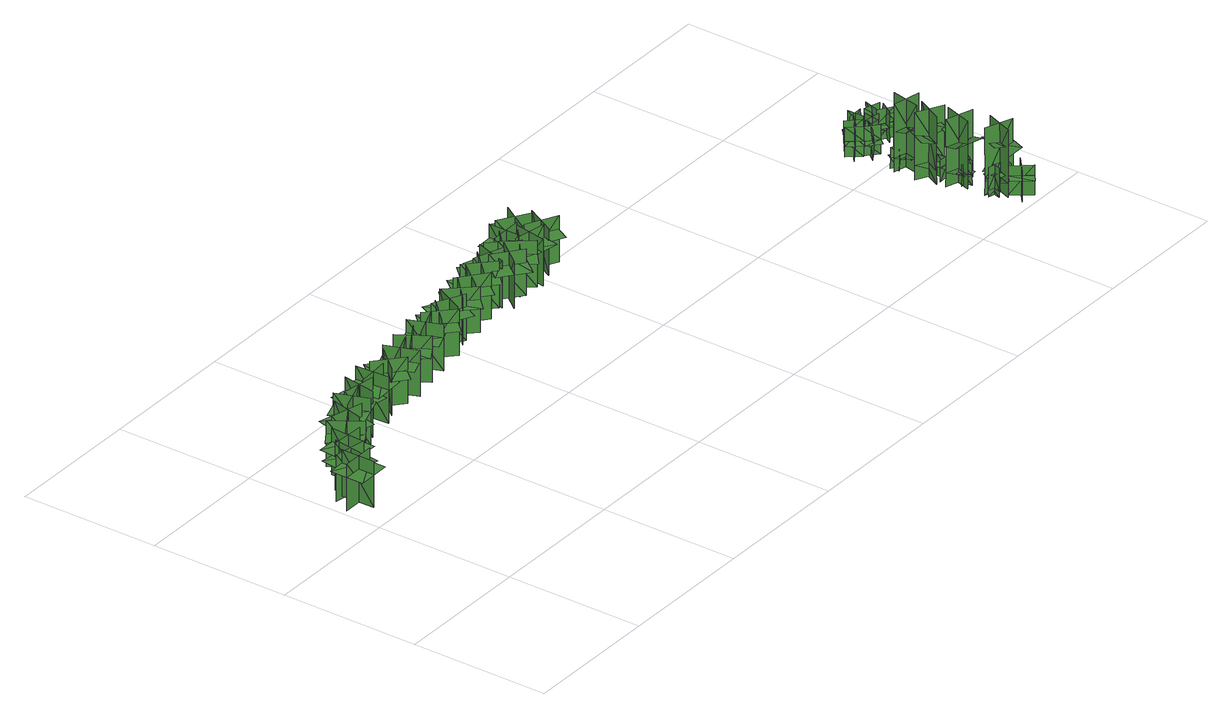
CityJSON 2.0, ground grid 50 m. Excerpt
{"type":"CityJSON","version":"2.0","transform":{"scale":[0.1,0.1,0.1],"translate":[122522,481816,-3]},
"CityObjects":{
"tree1":{"type":"SolitaryVegetationObject","geometry":[{"type":"MultiSurface","lod":"1","boundaries":[[[0,1,2]],[[0,2,3]],[[4,5,6]],[[4,6,7]],[[8,9,10]],[[8,10,11]],[[8,11,12]],[[8,12,13]]]}]},
"tree2":{"type":"SolitaryVegetationObject","geometry":[{"type":"MultiSurface","lod":"1","boundaries":[[[14,15,16]],[[14,16,17]],[[18,19,20]],[[18,20,21]],[[22,23,24]],[[22,24,25]],[[22,25,26]],[[22,26,27]]]}]},
"tree3":{"type":"SolitaryVegetationObject","geometry":[{"type":"MultiSurface","lod":"1","boundaries":[[[28,29,30]],[[28,30,31]],[[32,33,34]],[[32,34,35]],[[36,37,38]],[[36,38,39]],[[36,39,40]],[[36,40,41]]]}]},
"tree4":{"type":"SolitaryVegetationObject","geometry":[{"type":"MultiSurface","lod":"1","boundaries":[[[42,43,44]],[[42,44,45]],[[46,47,48]],[[46,48,49]],[[50,51,52]],[[50,52,53]],[[50,53,54]],[[50,54,55]]]}]},
"tree5":{"type":"SolitaryVegetationObject","geometry":[{"type":"MultiSurface","lod":"1","boundaries":[[[56,57,58]],[[56,58,59]],[[60,61,62]],[[60,62,63]],[[64,65,66]],[[64,66,67]],[[64,67,68]],[[64,68,69]]]}]},
"tree6":{"type":"SolitaryVegetationObject","geometry":[{"type":"MultiSurface","lod":"1","boundaries":[[[70,71,72]],[[70,72,73]],[[74,75,76]],[[74,76,77]],[[78,79,80]],[[78,80,81]],[[78,81,82]],[[78,82,83]]]}]},
"tree7":{"type":"SolitaryVegetationObject","geometry":[{"type":"MultiSurface","lod":"1","boundaries":[[[84,85,86]],[[84,86,87]],[[88,89,90]],[[88,90,91]],[[92,93,94]],[[92,94,95]],[[92,95,96]],[[92,96,97]]]}]},
"tree8":{"type":"SolitaryVegetationObject","geometry":[{"type":"MultiSurface","lod":"1","boundaries":[[[98,99,100]],[[98,100,101]],[[102,103,104]],[[102,104,105]],[[106,107,108]],[[106,108,109]],[[106,109,110]],[[106,110,111]]]}]},
"tree9":{"type":"SolitaryVegetationObject","geometry":[{"type":"MultiSurface","lod":"1","boundaries":[[[112,113,114]],[[112,114,115]],[[116,117,118]],[[116,118,119]],[[120,121,122]],[[120,122,123]],[[120,123,124]],[[120,124,125]]]}]},
"tree10":{"type":"SolitaryVegetationObject","geometry":[{"type":"MultiSurface","lod":"1","boundaries":[[[126,127,128]],[[126,128,129]],[[130,131,132]],[[130,132,133]],[[134,135,136]],[[134,136,137]],[[134,137,138]],[[134,138,139]]]}]},
"tree11":{"type":"SolitaryVegetationObject","geometry":[{"type":"MultiSurface","lod":"1","boundaries":[[[140,141,142]],[[140,142,143]],[[144,145,146]],[[144,146,147]],[[148,149,150]],[[148,150,151]],[[148,151,152]],[[148,152,153]]]}]},
"tree12":{"type":"SolitaryVegetationObject","geometry":[{"type":"MultiSurface","lod":"1","boundaries":[[[154,155,156]],[[154,156,157]],[[158,159,160]],[[158,160,161]],[[162,163,164]],[[162,164,165]],[[162,165,166]],[[162,166,167]]]}]},
"tree13":{"type":"SolitaryVegetationObject","geometry":[{"type":"MultiSurface","lod":"1","boundaries":[[[168,169,170]],[[168,170,171]],[[172,173,174]],[[172,174,175]],[[176,177,178]],[[176,178,179]],[[176,179,180]],[[176,180,181]]]}]},
"tree14":{"type":"SolitaryVegetationObject","geometry":[{"type":"MultiSurface","lod":"1","boundaries":[[[182,183,184]],[[182,184,185]],[[186,187,188]],[[186,188,189]],[[190,191,192]],[[190,192,193]],[[190,193,194]],[[190,194,195]]]}]},
"tree15":{"type":"SolitaryVegetationObject","geometry":[{"type":"MultiSurface","lod":"1","boundaries":[[[196,197,198]],[[196,198,199]],[[200,201,202]],[[200,202,203]],[[204,205,206]],[[204,206,207]],[[204,207,208]],[[204,208,209]]]}]},
"tree16":{"type":"SolitaryVegetationObject","geometry":[{"type":"MultiSurface","lod":"1","boundaries":[[[210,211,212]],[[210,212,213]],[[214,215,216]],[[214,216,217]],[[218,219,220]],[[218,220,221]],[[218,221,222]],[[218,222,223]]]}]},
"tree17":{"type":"SolitaryVegetationObject","geometry":[{"type":"MultiSurface","lod":"1","boundaries":[[[224,225,226]],[[224,226,227]],[[228,229,230]],[[228,230,231]],[[232,233,234]],[[232,234,235]],[[232,235,236]],[[232,236,237]]]}]},
"tree18":{"type":"SolitaryVegetationObject","geometry":[{"type":"MultiSurface","lod":"1","boundaries":[[[238,239,240]],[[238,240,241]],[[242,243,244]],[[242,244,245]],[[246,247,248]],[[246,248,249]],[[246,249,250]],[[246,250,251]]]}]},
"tree19":{"type":"SolitaryVegetationObject","geometry":[{"type":"MultiSurface","lod":"1","boundaries":[[[252,253,254]],[[252,254,255]],[[256,257,258]],[[256,258,259]],[[260,261,262]],[[260,262,263]],[[260,263,264]],[[260,264,265]]]}]},
"tree20":{"type":"SolitaryVegetationObject","geometry":[{"type":"MultiSurface","lod":"1","boundaries":[[[266,267,268]],[[266,268,269]],[[270,271,272]],[[270,272,273]],[[274,275,276]],[[274,276,277]],[[274,277,278]],[[274,278,279]]]}]},
"tree21":{"type":"SolitaryVegetationObject","geometry":[{"type":"MultiSurface","lod":"1","boundaries":[[[280,281,282]],[[280,282,283]],[[284,285,286]],[[284,286,287]],[[288,289,290]],[[288,290,291]],[[288,291,292]],[[288,292,293]]]}]},
"tree22":{"type":"SolitaryVegetationObject","geometry":[{"type":"MultiSurface","lod":"1","boundaries":[[[294,295,296]],[[294,296,297]],[[298,299,300]],[[298,300,301]],[[302,303,304]],[[302,304,305]],[[302,305,306]],[[302,306,307]]]}]},
"tree23":{"type":"SolitaryVegetationObject","geometry":[{"type":"MultiSurface","lod":"1","boundaries":[[[308,309,310]],[[308,310,311]],[[312,313,314]],[[312,314,315]],[[316,317,318]],[[316,318,319]],[[316,319,320]],[[316,320,321]]]}]},
"tree24":{"type":"SolitaryVegetationObject","geometry":[{"type":"MultiSurface","lod":"1","boundaries":[[[322,323,324]],[[322,324,325]],[[326,327,328]],[[326,328,329]],[[330,331,332]],[[330,332,333]],[[330,333,334]],[[330,334,335]]]}]},
"tree25":{"type":"SolitaryVegetationObject","geometry":[{"type":"MultiSurface","lod":"1","boundaries":[[[336,337,338]],[[336,338,339]],[[340,341,342]],[[340,342,343]],[[344,345,346]],[[344,346,347]],[[344,347,348]],[[344,348,349]]]}]},
"tree26":{"type":"SolitaryVegetationObject","geometry":[{"type":"MultiSurface","lod":"1","boundaries":[[[350,351,352]],[[350,352,353]],[[354,355,356]],[[354,356,357]],[[358,359,355]],[[358,355,354]],[[360,361,351]],[[360,351,350]],[[362,363,364]],[[362,364,365]],[[366,367,368]],[[366,368,369]]]}]},
"tree27":{"type":"SolitaryVegetationObject","geometry":[{"type":"MultiSurface","lod":"1","boundaries":[[[370,371,372]],[[370,372,373]],[[374,375,376]],[[374,376,377]],[[378,379,375]],[[378,375,374]],[[380,381,371]],[[380,371,370]],[[382,383,384]],[[382,384,385]],[[386,387,388]],[[386,388,389]]]}]},
"tree28":{"type":"SolitaryVegetationObject","geometry":[{"type":"MultiSurface","lod":"1","boundaries":[[[390,391,392]],[[390,392,393]],[[394,395,396]],[[394,396,397]],[[398,399,395]],[[398,395,394]],[[400,401,391]],[[400,391,390]],[[402,403,404]],[[402,404,405]],[[406,407,408]],[[406,408,409]]]}]},
"tree29":{"type":"SolitaryVegetationObject","geometry":[{"type":"MultiSurface","lod":"1","boundaries":[[[410,411,412]],[[410,412,413]],[[414,415,416]],[[414,416,417]],[[418,419,420]],[[418,420,421]],[[418,419,422]],[[418,422,423]]]}]},
"tree30":{"type":"SolitaryVegetationObject","geometry":[{"type":"MultiSurface","lod":"1","boundaries":[[[424,425,426]],[[424,426,427]],[[428,429,430]],[[428,430,431]],[[432,433,429]],[[432,429,428]],[[434,435,425]],[[434,425,424]],[[424,425,436]],[[424,436,437]],[[424,438,439]],[[424,439,425]]]}]},
"tree31":{"type":"SolitaryVegetationObject","geometry":[{"type":"MultiSurface","lod":"1","boundaries":[[[440,441,442]],[[440,442,443]],[[444,445,446]],[[444,446,447]],[[448,449,445]],[[448,445,444]],[[450,451,441]],[[450,441,440]],[[452,453,454]],[[452,454,455]],[[456,457,458]],[[456,458,459]]]}]},
"tree32":{"type":"SolitaryVegetationObject","geometry":[{"type":"MultiSurface","lod":"1","boundaries":[[[460,461,462]],[[460,462,463]],[[464,465,466]],[[464,466,467]],[[468,469,470]],[[468,470,471]],[[468,469,472]],[[468,472,473]]]}]},
"tree33":{"type":"SolitaryVegetationObject","geometry":[{"type":"MultiSurface","lod":"1","boundaries":[[[474,475,476]],[[474,476,477]],[[478,479,480]],[[478,480,481]],[[482,483,484]],[[482,484,485]],[[482,483,486]],[[482,486,487]]]}]},
"tree34":{"type":"SolitaryVegetationObject","geometry":[{"type":"MultiSurface","lod":"1","boundaries":[[[488,489,490]],[[488,490,491]],[[492,493,494]],[[492,494,495]],[[496,497,493]],[[496,493,492]],[[498,499,489]],[[498,489,488]],[[488,489,500]],[[488,500,501]],[[488,502,503]],[[488,503,489]]]}]},
"tree35":{"type":"SolitaryVegetationObject","geometry":[{"type":"MultiSurface","lod":"1","boundaries":[[[504,505,506]],[[504,506,507]],[[508,509,510]],[[508,510,511]],[[512,513,509]],[[512,509,508]],[[514,515,505]],[[514,505,504]],[[516,517,518]],[[516,518,519]],[[520,521,522]],[[520,522,523]]]}]},
"tree36":{"type":"SolitaryVegetationObject","geometry":[{"type":"MultiSurface","lod":"1","boundaries":[[[524,525,526]],[[524,526,527]],[[528,529,530]],[[528,530,531]],[[532,533,534]],[[532,534,535]],[[532,533,536]],[[532,536,537]]]}]},
"tree37":{"type":"SolitaryVegetationObject","geometry":[{"type":"MultiSurface","lod":"1","boundaries":[[[538,539,540]],[[538,540,541]],[[542,543,544]],[[542,544,545]],[[546,547,543]],[[546,543,542]],[[548,549,539]],[[548,539,538]],[[538,539,550]],[[538,550,551]],[[538,552,553]],[[538,553,539]]]}]},
"tree38":{"type":"SolitaryVegetationObject","geometry":[{"type":"MultiSurface","lod":"1","boundaries":[[[554,555,556]],[[554,556,557]],[[558,559,560]],[[558,560,561]],[[562,563,559]],[[562,559,558]],[[564,565,555]],[[564,555,554]],[[554,555,566]],[[554,566,567]],[[554,568,569]],[[554,569,555]]]}]},
"tree39":{"type":"SolitaryVegetationObject","geometry":[{"type":"MultiSurface","lod":"1","boundaries":[[[570,571,572]],[[570,572,573]],[[574,575,576]],[[574,576,577]],[[578,579,575]],[[578,575,574]],[[580,581,571]],[[580,571,570]],[[570,571,582]],[[570,582,583]],[[570,584,585]],[[570,585,571]]]}]},
"tree40":{"type":"SolitaryVegetationObject","geometry":[{"type":"MultiSurface","lod":"1","boundaries":[[[586,587,588]],[[586,588,589]],[[590,591,592]],[[590,592,593]],[[594,595,591]],[[594,591,590]],[[596,597,587]],[[596,587,586]],[[586,587,598]],[[586,598,599]],[[586,600,601]],[[586,601,587]]]}]},
"tree41":{"type":"SolitaryVegetationObject","geometry":[{"type":"MultiSurface","lod":"1","boundaries":[[[602,603,604]],[[602,604,605]],[[606,607,608]],[[606,608,609]],[[610,611,607]],[[610,607,606]],[[612,613,603]],[[612,603,602]],[[602,603,614]],[[602,614,615]],[[602,616,617]],[[602,617,603]]]}]},
"tree42":{"type":"SolitaryVegetationObject","geometry":[{"type":"MultiSurface","lod":"1","boundaries":[[[618,619,620]],[[618,620,621]],[[622,623,624]],[[622,624,625]],[[626,627,623]],[[626,623,622]],[[628,629,619]],[[628,619,618]],[[618,619,630]],[[618,630,631]],[[618,632,633]],[[618,633,619]]]}]},
"tree43":{"type":"SolitaryVegetationObject","geometry":[{"type":"MultiSurface","lod":"1","boundaries":[[[634,635,636]],[[634,636,637]],[[638,639,640]],[[638,640,641]],[[642,643,639]],[[642,639,638]],[[644,645,635]],[[644,635,634]],[[634,635,646]],[[634,646,647]],[[634,648,649]],[[634,649,635]]]}]},
"tree44":{"type":"SolitaryVegetationObject","geometry":[{"type":"MultiSurface","lod":"1","boundaries":[[[650,651,652]],[[650,652,653]],[[654,655,656]],[[654,656,657]],[[658,659,655]],[[658,655,654]],[[660,661,651]],[[660,651,650]],[[650,651,662]],[[650,662,663]],[[650,664,665]],[[650,665,651]]]}]}
},
"vertices":[
[68,571,22],[66,692,22],[66,692,191],[68,571,191],[125,628,22],[3,627,22],[3,627,191],[125,628,191],[125,628,144],[124,689,144],[2,688,144],[3,627,144],[4,566,144],[125,567,144],
[96,630,12],[115,750,12],[115,750,181],[96,630,181],[162,677,12],[42,696,12],[42,696,181],[162,677,181],[162,677,134],[172,737,134],[52,756,134],[42,696,134],[33,636,134],[153,617,134],
[157,678,14],[162,800,14],[162,800,183],[157,678,183],[217,732,14],[95,738,14],[95,738,183],[217,732,183],[217,732,136],[219,793,136],[98,798,136],[95,738,136],[93,677,136],[214,672,136],
[180,759,12],[282,825,12],[282,825,181],[180,759,181],[259,741,12],[193,844,12],[193,844,181],[259,741,181],[259,741,134],[310,774,134],[245,877,134],[193,844,134],[142,811,134],[207,708,134],
[266,770,14],[296,888,14],[296,888,184],[266,770,184],[336,811,14],[218,841,14],[218,841,184],[336,811,184],[336,811,136],[351,870,136],[233,900,136],[218,841,136],[203,782,136],[321,752,136],
[302,842,15],[416,882,15],[416,882,184],[302,842,184],[375,806,15],[334,921,15],[334,921,184],[375,806,184],[375,806,137],[432,827,137],[391,941,137],[334,921,137],[276,901,137],[317,786,137],
[414,827,15],[434,947,15],[434,947,184],[414,827,184],[480,874,15],[360,894,15],[360,894,184],[480,874,184],[480,874,137],[490,934,137],[370,954,137],[360,894,137],[350,834,137],[470,814,137],
[505,832,21],[497,953,21],[497,953,190],[505,832,190],[559,892,21],[438,884,21],[438,884,190],[559,892,190],[559,892,143],[555,953,143],[434,945,143],[438,884,143],[441,824,143],[563,831,143],
[540,930,24],[631,850,24],[631,850,193],[540,930,193],[544,849,24],[625,940,24],[625,940,193],[544,849,193],[544,849,146],[590,809,146],[671,900,146],[625,940,146],[579,981,146],[499,889,146],
[643,956,25],[686,842,25],[686,842,194],[643,956,194],[609,882,25],[723,925,25],[723,925,194],[609,882,194],[609,882,147],[630,825,147],[745,867,147],[723,925,147],[702,982,147],[588,939,147],
[790,945,27],[686,881,27],[686,881,196],[790,945,196],[711,964,27],[775,861,27],[775,861,196],[711,964,196],[711,964,149],[659,933,149],[723,829,149],[775,861,149],[827,892,149],[763,996,149],
[774,903,29],[888,947,29],[888,947,198],[774,903,198],[848,870,29],[804,983,29],[804,983,198],[848,870,198],[848,870,151],[905,892,151],[861,1005,151],[804,983,151],[747,961,151],[792,848,151],
[861,968,31],[949,884,31],[949,884,200],[861,968,200],[862,887,31],[946,975,31],[946,975,200],[862,887,200],[862,887,153],[906,845,153],[990,933,153],[946,975,153],[902,1017,153],[818,929,153],
[956,894,32],[1010,1003,32],[1010,1003,201],[956,894,201],[1033,919,32],[924,974,32],[924,974,201],[1033,919,201],[1033,919,154],[1060,974,154],[951,1028,154],[924,974,154],[897,919,154],[1005,865,154],
[1092,995,33],[1004,910,33],[1004,910,202],[1092,995,202],[1011,996,33],[1095,909,33],[1095,909,202],[1011,996,202],[1011,996,155],[967,954,155],[1052,867,155],[1095,909,155],[1139,952,155],[1054,1039,155],
[1086,1007,33],[1181,930,33],[1181,930,202],[1086,1007,202],[1094,926,33],[1171,1021,33],[1171,1021,202],[1094,926,202],[1094,926,155],[1141,888,155],[1218,982,155],[1171,1021,155],[1124,1059,155],[1047,965,155],
[1175,954,28],[1260,1042,28],[1260,1042,198],[1175,954,198],[1256,955,28],[1169,1040,28],[1169,1040,198],[1256,955,198],[1256,955,150],[1298,999,150],[1211,1084,150],[1169,1040,150],[1126,996,150],[1214,911,150],
[1346,915,43],[1251,990,43],[1251,990,212],[1346,915,212],[1337,995,43],[1262,900,43],[1262,900,212],[1337,995,212],[1337,995,164],[1290,1033,164],[1214,938,164],[1262,900,164],[1310,862,164],[1385,958,164],
[1341,994,24],[1226,1032,24],[1226,1032,194],[1341,994,194],[1306,1066,24],[1267,951,24],[1267,951,194],[1306,1066,194],[1306,1066,146],[1248,1086,146],[1209,970,146],[1267,951,146],[1325,932,146],[1363,1047,146],
[1333,930,38],[1427,1007,38],[1427,1007,208],[1333,930,208],[1413,922,38],[1336,1016,38],[1336,1016,208],[1413,922,208],[1413,922,160],[1460,960,160],[1383,1054,160],[1336,1016,160],[1289,977,160],[1366,883,160],
[1325,1065,22],[1410,977,22],[1410,977,191],[1325,1065,191],[1324,984,22],[1411,1068,22],[1411,1068,191],[1324,984,191],[1324,984,143],[1366,940,143],[1454,1025,143],[1411,1068,143],[1369,1112,143],[1281,1027,143],
[1458,1035,33],[1436,916,33],[1436,916,202],[1458,1035,202],[1391,990,33],[1511,968,33],[1511,968,202],[1391,990,202],[1391,990,155],[1380,930,155],[1500,908,155],[1511,968,155],[1522,1028,155],[1402,1050,155],
[1433,999,17],[1432,1121,17],[1432,1121,187],[1433,999,187],[1490,1057,17],[1369,1055,17],[1369,1055,187],[1490,1057,187],[1490,1057,139],[1489,1118,139],[1368,1116,139],[1369,1055,139],[1369,994,139],[1491,996,139],
[1480,1021,29],[1587,964,29],[1587,964,198],[1480,1021,198],[1503,944,29],[1560,1051,29],[1560,1051,198],[1503,944,198],[1503,944,151],[1556,915,151],[1614,1022,151],[1560,1051,151],[1506,1080,151],[1449,972,151],
[1559,1051,21],[1455,1115,21],[1455,1115,190],[1559,1051,190],[1541,1130,21],[1477,1027,21],[1477,1027,190],[1541,1130,190],[1541,1130,142],[1489,1162,142],[1425,1059,142],[1477,1027,142],[1528,994,142],[1592,1098,142],
[2714,135,32],[2758,123,32],[2758,122,117],[2714,134,117],[2731,105,32],[2743,149,32],[2743,149,117],[2731,105,117],[2731,105,10],[2743,149,10],[2714,134,10],[2758,122,10],[2714,134,74],[2758,123,74],[2764,145,82],[2720,156,82],[2752,124,87],[2719,133,87],[2715,116,92],[2748,108,92],
[2781,243,61],[2683,275,61],[2683,277,255],[2782,245,255],[2746,313,61],[2714,215,61],[2715,214,255],[2747,313,255],[2747,313,9],[2715,214,9],[2782,245,9],[2683,277,9],[2782,244,156],[2683,276,156],[2667,226,175],[2766,194,175],[2697,272,186],[2771,249,186],[2783,286,197],[2708,309,197],
[2679,309,61],[2726,401,61],[2728,401,255],[2680,309,255],[2754,333,61],[2661,380,61],[2661,379,255],[2753,332,255],[2753,332,9],[2661,379,9],[2680,309,9],[2728,401,9],[2680,309,156],[2727,401,156],[2680,425,174],[2633,333,174],[2721,388,186],[2686,319,186],[2721,301,197],[2756,371,197],
[2760,91,7],[2812,28,7],[2812,28,116],[2760,91,116],[2755,35,7],[2818,88,7],[2818,88,116],[2755,35,116],[2758,89,80],[2810,26,80],[2842,52,80],[2789,115,80],[2785,5,80],[2732,68,80],
[2739,217,48],[2736,259,48],[2714,258,49],[2717,215,49],[2716,236,48],[2759,238,48],[2758,241,87],[2716,238,87],[2716,238,9],[2758,241,9],[2741,217,9],[2738,259,9],[2736,259,87],[2739,217,87],[2760,218,49],[2757,260,49],
[2787,179,60],[2749,83,60],[2747,83,255],[2785,180,255],[2715,148,60],[2811,110,60],[2811,111,255],[2715,149,255],[2715,149,9],[2811,111,9],[2785,180,9],[2747,83,9],[2786,179,155],[2748,83,155],[2797,64,174],[2835,160,174],[2753,96,186],[2781,169,186],[2744,183,196],[2716,111,196],
[2698,308,9],[2757,310,9],[2757,310,87],[2698,308,87],[2727,281,9],[2725,340,9],[2725,340,87],[2727,281,87],[2698,306,61],[2757,308,61],[2756,338,61],[2697,336,61],[2757,285,61],[2699,283,61],
[2774,91,7],[2797,170,7],[2797,170,117],[2774,91,117],[2823,118,7],[2744,141,7],[2744,141,117],[2823,118,117],[2776,90,80],[2799,169,80],[2760,181,80],[2737,102,80],[2831,160,80],[2808,81,80],
[2709,458,47],[2673,481,47],[2661,462,47],[2697,440,47],[2680,451,47],[2702,487,47],[2700,489,86],[2678,452,86],[2678,452,8],[2700,489,8],[2710,460,8],[2673,482,8],[2673,481,86],[2709,458,86],[2720,477,47],[2684,499,47],
[2762,436,60],[2660,457,60],[2661,459,255],[2762,437,255],[2719,502,60],[2698,400,60],[2699,400,255],[2720,501,255],[2720,501,9],[2699,400,9],[2762,437,9],[2661,459,9],[2762,437,155],[2661,458,155],[2650,406,174],[2751,385,174],[2674,455,186],[2751,440,186],[2758,478,196],[2682,494,196],
[2784,198,8],[2806,143,8],[2806,143,87],[2784,198,87],[2768,161,8],[2823,183,8],[2823,183,87],[2768,161,87],[2782,197,60],[2804,143,60],[2831,153,60],[2810,208,60],[2782,134,60],[2760,189,60],
[2687,633,64],[2641,595,64],[2660,571,64],[2706,609,64],[2683,592,64],[2646,638,64],[2643,636,118],[2681,590,118],[2681,590,9],[2643,636,9],[2685,635,9],[2639,597,9],[2641,595,118],[2687,633,118],[2668,656,64],[2622,619,64],
[2741,406,48],[2710,435,48],[2695,418,49],[2727,390,49],[2712,404,48],[2740,436,48],[2738,437,87],[2710,406,87],[2710,406,9],[2738,437,9],[2742,408,9],[2711,436,9],[2710,435,87],[2741,406,87],[2756,422,49],[2724,451,49],
[2726,558,61],[2680,596,61],[2661,572,62],[2706,534,62],[2685,553,61],[2723,599,61],[2720,601,116],[2682,556,116],[2682,556,7],[2720,601,7],[2728,560,7],[2682,598,7],[2680,596,116],[2726,558,116],[2745,581,62],[2699,619,62],
[2673,661,63],[2715,618,63],[2737,639,64],[2695,682,64],[2714,661,63],[2672,620,63],[2674,617,118],[2717,658,118],[2717,658,9],[2674,617,9],[2672,659,9],[2713,616,9],[2715,618,118],[2673,661,118],[2652,640,64],[2693,597,64],
[2750,637,62],[2741,578,62],[2772,573,63],[2780,632,63],[2775,604,62],[2716,613,62],[2716,609,117],[2774,600,117],[2774,600,8],[2716,609,8],[2748,637,8],[2739,578,8],[2741,578,117],[2750,637,117],[2720,641,63],[2711,582,63],
[2732,629,62],[2730,688,62],[2700,687,62],[2701,628,62],[2702,656,62],[2761,658,62],[2761,662,117],[2702,660,117],[2702,660,8],[2761,662,8],[2735,629,8],[2733,688,8],[2730,688,117],[2732,629,117],[2762,630,62],[2761,689,62],
[2827,636,63],[2771,654,63],[2761,625,63],[2818,607,63],[2791,616,63],[2809,673,63],[2806,674,117],[2788,617,117],[2788,617,8],[2806,674,8],[2828,638,8],[2771,656,8],[2771,654,117],[2827,636,117],[2836,665,63],[2780,683,63],
[2787,617,63],[2837,585,63],[2853,611,63],[2803,643,63],[2827,627,63],[2795,576,63],[2798,575,117],[2830,625,117],[2830,625,8],[2798,575,8],[2785,615,8],[2836,583,8],[2837,585,117],[2787,617,117],[2771,591,63],[2821,560,63]
]}
